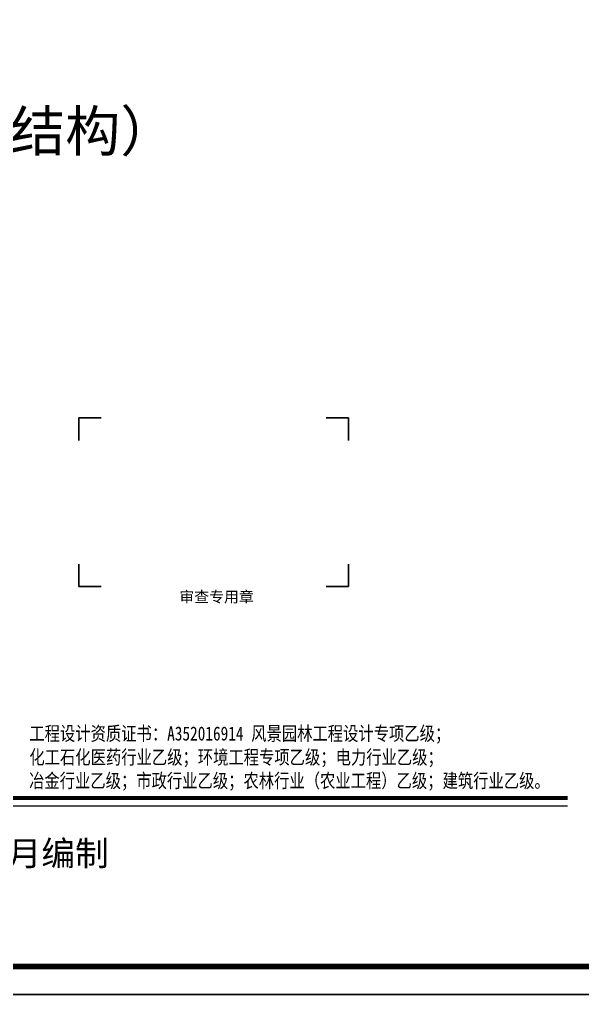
# Model space of a CAD drawing. Extents: x 498328 to 716449, y -893371 to -467753.
# Drawn here: x 549501 to 559517, y -502453 to -485103 of the extents above; entities that cross this region are included whole.
import ezdxf
from ezdxf.enums import TextEntityAlignment as Align

# ---------------------------------------------------------------- set-up
doc = ezdxf.new("R2010")
doc.units = 0
doc.header["$LTSCALE"] = 1000
for name, color, linetype in [('0-格式修改层', 111, 'CONTINUOUS'), ('0-格式固定层', 7, 'CONTINUOUS'), ('PUB_TITLE', 4, 'CONTINUOUS'), ('TK-PUBLIC', 7, 'CONTINUOUS'), ('WALL2', 3, 'CONTINUOUS'), ('通用-图框C-SHET', 141, 'CONTINUOUS')]:
    doc.layers.add(name, color=color, linetype=linetype)
doc.layers.add('yichutu', color=7, linetype='CONTINUOUS', true_color=0xffffff, plot=False)
doc.layers.add('檩托板', color=6, linetype='CONTINUOUS', lineweight=30)
doc.styles.add('-宋体', font='', dxfattribs={"width": 1.2})
doc.styles.add('标识1', font='times.ttf')
doc.styles.add('标识3', font='simhei.ttf')
doc.styles.get('-宋体').set_extended_font_data('SimSun')

# ---------------------------------------------------------------- blocks, each defined once
blk = doc.blocks.new('DDS')
at = {"layer": '檩托板'}
for p, q in [((13211162, -3322010), (13210762, -3322010)), ((13210762, -3322010), (13210762, -3322410)), ((13215162, -3322010), (13215562, -3322010)), ((13215562, -3322010), (13215562, -3322410)), ((13210762, -3324610), (13210762, -3325010)), ((13215562, -3325010), (13215562, -3324610)), ((13210762, -3325010), (13211162, -3325010)), ((13215162, -3325010), (13215562, -3325010))]:
    blk.add_line(p, q, dxfattribs=at)
blk = doc.blocks.new('yct-420-297-42000-29700-100-3000.0')
at = {"layer": 'yichutu', "color": 7, "true_color": 0xffffff}
blk.add_lwpolyline([(0, 0), (0, 29700), (42000, 29700), (42000, 0)], close=True, dxfattribs=at)

msp = doc.modelspace()

# ---------------------------------------------------------------- linework, layer by layer
at = {"layer": 'PUB_TITLE', "const_width": 100}
msp.add_lwpolyline([(529400.9, -501953.2), (568400.9, -501953.2), (568400.9, -473253.2), (529400.9, -473253.2)], close=True, dxfattribs=at)
at = {"layer": 'WALL2'}
msp.add_line((541533, -499097.9), (559250.4, -499097.9), dxfattribs=at)
at = {"layer": 'WALL2', "const_width": 70}
msp.add_lwpolyline([(541533, -498957), (559250.4, -498957)], dxfattribs=at)
at = {"layer": '通用-图框C-SHET'}
msp.add_lwpolyline([(526900.9, -502453.2), (568900.9, -502453.2), (568900.9, -472753.2), (526900.9, -472753.2)], close=True, dxfattribs=at)

# ---------------------------------------------------------------- block references
at = {"layer": 'yichutu'}
msp.add_blockref('yct-420-297-42000-29700-100-3000.0', (526900.9, -502453.2), dxfattribs=at)
at = {"layer": '檩托板'}
msp.add_blockref('DDS', (-12660207.3, 2829817), dxfattribs=at)

# ---------------------------------------------------------------- texts
at = {"layer": '0-格式修改层', "style": '标识3'}
msp.add_text('2024年03月编制', height=440, dxfattribs=at).set_placement((548991.4, -499932), align=Align.MIDDLE)
at = {"layer": '0-格式固定层', "style": '标识3'}
msp.add_text('(专业：结构）', height=720, dxfattribs=at).set_placement((545894.2, -487087.9), align=Align.MIDDLE_LEFT)
at = {"layer": 'PUB_TITLE', "color": 11, "style": '-宋体', "width": 0.8}
for s, p in [('工程设计资质证书：A352016914 风景园林工程设计专项乙级；', (549676, -497933.6)), ('化工石化医药行业乙级；环境工程专项乙级；电力行业乙级；', (549676, -498355.5)), ('冶金行业乙级；市政行业乙级；农林行业（农业工程）乙级；建筑行业乙级。', (549671.2, -498773.4))]:
    msp.add_text(s, height=249.667, dxfattribs=at).set_placement(p)
at = {"layer": 'TK-PUBLIC', "color": 8, "style": '标识1'}
msp.add_text('审查专用章', height=194.4, dxfattribs=at).set_placement((552344.3, -495473.7))

doc.saveas('drawing.dxf')
